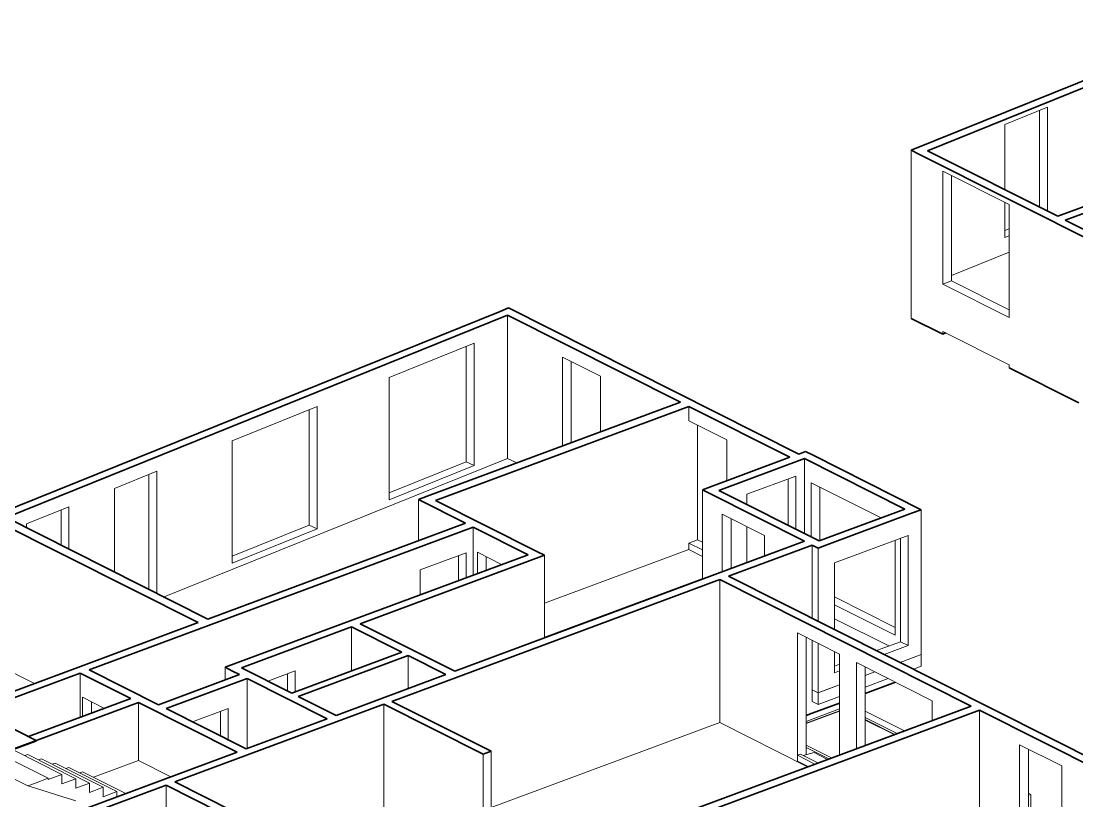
# Model space of a CAD drawing. Header units: metres. Extents: x 399 to 3028, y -427 to 863.
# Drawn here: x 824.92 to 841.26, y 8.51 to 20.58 of the extents above; entities that cross this region are included whole.
import ezdxf

# ---------------------------------------------------------------- set-up
doc = ezdxf.new("R2010")
doc.units = ezdxf.units.M
for name, color, linetype, lineweight in [('A-FLOR', 192, 'Continuous', 18), ('A-WALL', 113, 'Continuous', 18), ('S-STRS', 31, 'Continuous', 18)]:
    doc.layers.add(name, color=color, linetype=linetype, lineweight=lineweight)

msp = doc.modelspace()

# ---------------------------------------------------------------- linework, layer by layer
at = {"layer": 'A-FLOR', "lineweight": 9}
for p, q in [((840.2168, 17.0024), (839.3236, 16.6418)), ((832.4525, 13.8096), (827.1376, 11.6639)), ((832.5949, 13.7379), (832.4525, 13.8096)), ((835.4671, 12.2926), (835.2575, 12.398)), ((833.0224, 11.0428), (835.4671, 11.9511)), ((838.5267, 10.6504), (838.8556, 10.7726)), ((838.8556, 10.7726), (838.8556, 10.5922)), ((837.988, 10.4502), (838.1359, 10.5052)), ((838.8556, 10.5922), (838.7329, 10.5466)), ((837.2577, 10.1789), (837.5907, 10.3026)), ((838.3421, 10.4014), (837.988, 10.2699)), ((837.1673, 10.2244), (837.2577, 10.1789)), ((837.2577, 10.1789), (837.2577, 9.9985)), ((837.2577, 9.9985), (837.1673, 10.044)), ((837.5907, 10.1223), (837.2577, 9.9985)), ((837.5907, 9.8963), (837.0755, 9.7049)), ((835.7366, 9.7199), (832.1966, 8.4047)), ((837.0961, 9.0357), (835.7366, 9.7199)), ((838.4359, 9.5335), (837.988, 9.7589)), ((825.1535, 9.4285), (824.6103, 9.2267)), ((825.1535, 9.4285), (825.1535, 9.4435)), ((837.0755, 9.3686), (837.4648, 9.1727)), ((837.4236, 9.1574), (837.0755, 9.3326)), ((840.5511, 8.5183), (840.5511, 8.356))]:
    msp.add_line(p, q, dxfattribs=at)
at = {"layer": 'A-FLOR', "lineweight": 35}
for p, q in [((825.1535, 9.4435), (824.2533, 9.8972)), ((822.9963, 8.642), (825.1535, 9.4435))]:
    msp.add_line(p, q, dxfattribs=at)
at = {"layer": 'A-WALL', "lineweight": 35}
for p, q in [((843.6544, 20.5765), (838.7017, 18.5771)), ((838.9508, 18.5712), (843.6401, 20.4643)), ((845.8299, 19.3623), (840.9682, 17.556)), ((841.0855, 17.4969), (845.9473, 19.3033)), ((838.7017, 18.5771), (838.8191, 18.518)), ((838.8191, 18.518), (862.0563, 6.8246)), ((840.9682, 17.556), (838.9508, 18.5712)), ((845.1841, 15.4344), (841.0855, 17.4969)), ((832.3351, 16.0838), (817.6969, 10.1743)), ((824.6952, 12.893), (832.4525, 16.0247)), ((832.4668, 16.137), (832.3351, 16.0838)), ((832.4525, 16.0247), (835.1272, 14.6787)), ((836.9588, 13.8764), (832.4668, 16.137)), ((839.1871, 15.7312), (838.7017, 15.9754)), ((839.2372, 15.7498), (839.1871, 15.7312)), ((841.295, 14.6704), (840.2168, 15.213)), ((835.1272, 14.6787), (831.2087, 13.2228)), ((831.339, 13.1572), (835.2576, 14.6131)), ((835.2576, 14.6131), (836.8223, 13.8257)), ((837.0649, 13.9159), (836.9588, 13.8764)), ((837.1822, 13.8568), (837.0649, 13.9159)), ((836.8223, 13.8257), (835.4671, 13.3222)), ((835.7209, 13.3139), (837.0457, 13.8061)), ((837.0457, 13.8061), (838.6018, 13.0231)), ((838.8556, 13.0147), (837.1822, 13.8568)), ((835.4671, 13.3222), (835.5844, 13.2632)), ((835.5844, 13.2632), (837.05, 12.5256)), ((837.277, 12.5308), (835.7209, 13.3139)), ((831.2087, 13.2228), (831.0722, 13.1721)), ((831.0722, 13.1721), (831.8023, 12.8047)), ((832.905, 12.3692), (831.339, 13.1572)), ((838.6018, 13.0231), (837.277, 12.5308)), ((837.3943, 12.4718), (838.7191, 12.964)), ((838.7191, 12.964), (838.8556, 13.0147)), ((824.5489, 12.834), (827.6632, 11.2667)), ((827.8149, 11.3231), (824.6952, 12.893)), ((831.8023, 12.8047), (827.8149, 11.3231)), ((825.9752, 10.5369), (831.9196, 12.7456)), ((831.9196, 12.7456), (832.7685, 12.3185)), ((837.05, 12.5256), (831.6347, 10.5136)), ((835.8731, 11.9857), (837.1673, 12.4666)), ((837.1673, 12.4666), (837.2577, 12.4211)), ((837.2577, 12.4211), (837.3943, 12.4718)), ((832.7685, 12.3185), (828.079, 10.5761)), ((830.1704, 11.2505), (833.0224, 12.3101)), ((833.0224, 12.3101), (832.905, 12.3692)), ((830.6594, 10.0487), (835.7366, 11.935)), ((835.7366, 11.935), (839.6283, 9.9766)), ((852.3325, 3.703), (835.8731, 11.9857)), ((827.6632, 11.2667), (825.7978, 10.5736)), ((828.3328, 10.5678), (830.0338, 11.1998)), ((830.0338, 11.1998), (830.8138, 10.8073)), ((831.6347, 10.5136), (830.1704, 11.2505)), ((830.8138, 10.8073), (829.1128, 10.1753)), ((829.2105, 10.1261), (830.9116, 10.7581)), ((830.9116, 10.7581), (831.4982, 10.4629)), ((825.7978, 10.5736), (820.0793, 8.449)), ((824.2527, 9.897), (825.8386, 10.4862)), ((825.8386, 10.4862), (826.6223, 10.0918)), ((827.05, 9.996), (825.9752, 10.5369)), ((828.305, 10.4623), (827.05, 9.996)), ((828.079, 10.5761), (828.1963, 10.5171)), ((828.1963, 10.5171), (828.305, 10.4623)), ((829.1128, 10.1753), (828.3328, 10.5678)), ((831.4982, 10.4629), (829.7971, 9.8309)), ((827.1673, 9.937), (828.4224, 10.4033)), ((828.4224, 10.4033), (829.6606, 9.7802)), ((838.4564, 10.3439), (837.988, 10.1698)), ((822.8598, 8.5913), (826.7396, 10.0328)), ((826.6223, 10.0918), (825.0363, 9.5026)), ((826.7396, 10.0328), (828.269, 9.2632)), ((827.3024, 8.8014), (830.538, 10.0036)), ((829.7971, 9.8309), (829.2105, 10.1261)), ((830.538, 10.0036), (832.0753, 9.23)), ((832.1966, 9.2751), (830.6594, 10.0487)), ((839.6283, 9.9766), (831.1943, 6.8429)), ((837.5907, 10.0222), (837.1673, 9.8649)), ((825.0363, 9.5026), (824.2527, 9.897)), ((828.4055, 9.3139), (827.1673, 9.937)), ((834.6815, 8.0246), (839.7587, 9.911)), ((837.1673, 9.8649), (837.0755, 9.8308)), ((839.7587, 9.911), (843.5727, 7.9917)), ((829.6606, 9.7802), (828.4055, 9.3139)), ((828.269, 9.2632), (824.4575, 7.847)), ((832.0753, 9.23), (832.1966, 9.2751)), ((824.5748, 7.788), (827.1658, 8.7507)), ((827.1658, 8.7507), (842.8866, 0.8396)), ((831.1943, 6.8429), (827.3024, 8.8014))]:
    msp.add_line(p, q, dxfattribs=at)
at = {"layer": 'A-WALL', "lineweight": 9}
for p, q in [((840.1496, 18.977), (840.8075, 19.2426)), ((840.6846, 17.6987), (840.6846, 19.193)), ((840.8075, 19.2426), (840.8075, 17.6369)), ((840.1496, 17.9679), (840.1496, 18.977)), ((838.7017, 16.5062), (838.7017, 18.5771)), ((839.1871, 18.2547), (840.2168, 17.7365)), ((839.1871, 16.5054), (839.1871, 18.2547)), ((839.3236, 18.186), (839.3236, 16.5561)), ((840.1496, 17.2277), (840.1496, 17.7703)), ((840.2168, 17.7365), (840.2168, 15.9872)), ((840.1496, 17.3342), (840.2168, 17.3613)), ((840.2168, 17.2548), (840.1496, 17.2277)), ((838.7017, 16.5062), (838.7017, 15.9754)), ((839.1871, 16.5054), (839.3236, 16.5561)), ((840.2168, 15.9872), (839.1871, 16.5054)), ((839.3236, 16.5561), (840.2168, 16.1067)), ((832.4525, 13.8186), (832.4525, 16.0247)), ((839.1871, 15.7312), (839.1871, 15.7751)), ((839.1871, 15.7751), (840.2168, 15.2569)), ((830.6202, 15.0626), (831.9359, 15.5937)), ((831.813, 13.7571), (831.813, 15.5441)), ((831.9359, 15.5937), (831.9359, 13.7002)), ((833.3024, 14.0007), (833.3024, 15.3746)), ((833.3024, 15.3746), (833.8889, 15.0795)), ((833.4389, 15.3059), (833.4389, 14.0514)), ((840.2168, 15.2569), (840.2168, 15.213)), ((830.6202, 13.169), (830.6202, 15.0626)), ((833.8889, 15.0795), (833.8889, 14.2186)), ((828.1882, 14.0808), (829.5039, 14.6119)), ((829.381, 12.7753), (829.381, 14.5623)), ((829.5039, 14.6119), (829.5039, 12.7184)), ((835.2576, 14.3907), (835.2576, 14.6131)), ((835.2576, 14.3907), (835.8441, 14.0956)), ((835.3941, 14.322), (835.3941, 12.5479)), ((828.1882, 12.1872), (828.1882, 14.0808)), ((835.8441, 14.0956), (835.8441, 13.4623)), ((830.6202, 13.2755), (831.813, 13.7571)), ((831.9359, 13.7002), (831.813, 13.7571)), ((832.4525, 13.8096), (832.4525, 13.8186)), ((832.4525, 13.8186), (832.4525, 13.8096)), ((837.0457, 13.8061), (837.0457, 12.6472)), ((826.3662, 13.3452), (827.0241, 13.6108)), ((827.0241, 13.6108), (827.0241, 11.7211)), ((831.9359, 13.7002), (830.6202, 13.169)), ((826.9012, 11.7829), (826.9012, 13.5612)), ((836.1557, 13.253), (836.9141, 13.5348)), ((836.7968, 12.7724), (836.7968, 13.4912)), ((836.9141, 13.5348), (836.9141, 12.7134)), ((837.1502, 12.5946), (837.1502, 13.4319)), ((837.1502, 13.4319), (838.2341, 12.8865)), ((826.3662, 12.0521), (826.3662, 13.3452)), ((835.4671, 11.9375), (835.4671, 13.3222)), ((836.1557, 13.0951), (836.1557, 13.253)), ((837.2867, 13.3632), (837.2867, 12.5345)), ((831.0722, 13.1721), (831.0722, 12.5334)), ((825.005, 12.7957), (825.6629, 13.0613)), ((825.54, 12.4679), (825.54, 13.0117)), ((825.6629, 13.0613), (825.6629, 12.4061)), ((835.7757, 12.0522), (835.7757, 12.9444)), ((835.7757, 12.9444), (836.4275, 12.6165)), ((838.8556, 13.0147), (838.8556, 10.7726)), ((825.005, 12.7371), (825.005, 12.7957)), ((828.1882, 12.2937), (829.381, 12.7753)), ((829.5039, 12.7184), (829.381, 12.7753)), ((835.9123, 12.8757), (835.9123, 12.1029)), ((836.1557, 12.1933), (836.1557, 12.7533)), ((829.5039, 12.7184), (828.1882, 12.1872)), ((831.9196, 12.003), (831.9196, 12.7456)), ((836.4275, 12.6165), (836.4275, 12.2943)), ((837.5143, 12.1948), (838.652, 12.6175)), ((838.652, 12.6175), (838.652, 10.9133)), ((835.2576, 12.4972), (835.3941, 12.5479)), ((835.4671, 12.3918), (835.2576, 12.4972)), ((835.2576, 12.398), (835.2576, 12.4972)), ((835.3941, 12.5479), (835.4671, 12.5112)), ((837.1673, 11.3344), (837.1673, 12.4666)), ((837.2577, 11.2889), (837.2577, 12.4211)), ((838.4536, 12.5438), (838.4536, 11.0718)), ((838.5347, 10.9723), (838.5347, 12.5739)), ((831.0982, 12.0828), (831.8111, 12.3477)), ((831.6938, 11.9192), (831.6938, 12.3041)), ((831.8111, 12.3477), (831.8111, 11.9627)), ((831.9845, 12.0272), (831.9845, 12.3553)), ((831.9845, 12.3553), (832.3596, 12.1665)), ((832.1211, 12.2866), (832.1211, 12.0779)), ((833.0224, 11.5675), (835.2576, 12.398)), ((833.0224, 11.0292), (833.0224, 12.3101)), ((837.5143, 11.1598), (837.5143, 12.1948)), ((831.0982, 11.6979), (831.0982, 12.0828)), ((833.0224, 11.0428), (835.4671, 11.9511)), ((835.7366, 11.935), (835.7366, 9.7199)), ((837.5143, 11.6639), (838.4536, 11.1912)), ((838.4536, 11.0718), (837.5143, 11.5445)), ((837.5143, 11.3281), (838.3544, 10.9054)), ((830.0338, 11.1998), (830.0338, 10.5175)), ((836.939, 9.1238), (836.939, 11.1075)), ((836.939, 11.1075), (837.5907, 10.7795)), ((837.0755, 11.0388), (837.0755, 9.2235)), ((837.1673, 10.1703), (837.1673, 10.9926)), ((838.162, 10.8339), (838.5347, 10.9723)), ((838.652, 10.9133), (838.5347, 10.9723)), ((837.2577, 10.1789), (837.2577, 10.9471)), ((837.5143, 10.4906), (837.5143, 10.818)), ((838.652, 10.9133), (838.2793, 10.7748)), ((830.9116, 10.245), (830.9116, 10.7581)), ((837.5907, 10.7795), (837.5907, 9.2195)), ((837.8514, 9.3164), (837.8514, 10.6483)), ((837.8514, 10.6483), (839.0245, 10.058)), ((838.5267, 10.6504), (838.7191, 10.7218)), ((838.7191, 10.7218), (838.8556, 10.7726)), ((824.5489, 10.6188), (825.131, 10.3259)), ((825.8386, 10.4862), (825.8386, 9.8007)), ((828.079, 10.3783), (828.079, 10.5761)), ((828.7417, 10.362), (829.1637, 10.5188)), ((829.0464, 10.2087), (829.0464, 10.4753)), ((829.1637, 10.5188), (829.1637, 10.1942)), ((837.5143, 10.5932), (837.5907, 10.6216)), ((837.5907, 10.519), (837.5143, 10.4906)), ((837.988, 10.5796), (837.988, 9.3671)), ((837.988, 10.4502), (838.1359, 10.5052)), ((828.4224, 9.3201), (828.4224, 10.4033)), ((837.3943, 10.2296), (837.5907, 10.3026)), ((837.1673, 10.2244), (837.2577, 10.1789)), ((837.1673, 10.044), (837.1673, 10.1703)), ((837.3943, 10.2296), (837.2577, 10.1789)), ((825.8729, 9.8134), (825.8729, 10.1113)), ((825.8729, 10.1113), (826.2134, 9.9399)), ((826.0094, 10.0426), (826.0094, 9.8641)), ((826.7396, 9.1337), (826.7396, 10.0328)), ((830.538, 10.0036), (830.538, 7.7884)), ((837.0755, 9.8246), (837.5907, 10.016)), ((839.0245, 10.058), (839.0245, 9.7522)), ((827.5762, 9.7312), (828.1265, 9.9357)), ((828.0092, 9.5133), (828.0092, 9.8921)), ((828.1265, 9.9357), (828.1265, 9.4543)), ((837.5907, 9.9305), (837.0755, 9.7391)), ((837.5907, 9.9305), (837.0755, 9.7391)), ((837.0755, 9.7127), (837.5907, 9.9041)), ((837.988, 9.8983), (838.5952, 9.5927)), ((839.7587, 7.7049), (839.7587, 9.911)), ((835.7366, 9.7199), (837.0961, 9.0357)), ((838.4814, 9.5504), (837.988, 9.7988)), ((838.4814, 9.5504), (837.988, 9.7988)), ((837.988, 9.7686), (838.447, 9.5376)), ((840.3783, 7.393), (840.3783, 9.3767)), ((840.3783, 9.3767), (841.0301, 9.0488)), ((832.0753, 7.1702), (832.0753, 9.23)), ((832.1966, 9.2751), (832.1966, 7.2153)), ((836.9393, 9.214), (836.9848, 9.2309)), ((836.9393, 9.1237), (836.9393, 9.214)), ((836.9393, 9.214), (837.2097, 9.0779)), ((836.9848, 9.2309), (837.2552, 9.0948)), ((837.0258, 9.2103), (837.1971, 9.2557)), ((837.4057, 9.1508), (837.1971, 9.2557)), ((840.5149, 9.308), (840.5149, 7.4927)), ((837.1064, 9.0395), (836.939, 9.1238)), ((841.0301, 9.0488), (841.0301, 7.0651)), ((827.1658, 8.7507), (827.1658, 8.2705)), ((840.5149, 8.6267), (840.5511, 8.6085)), ((840.5149, 8.595), (840.5511, 8.6085)), ((840.5511, 8.6085), (840.5511, 8.5183))]:
    msp.add_line(p, q, dxfattribs=at)
at = {"layer": 'S-STRS', "lineweight": 9}
for p, q in [((825.3426, 8.8581), (824.5996, 9.232)), ((825.555, 8.9188), (824.812, 9.2927)), ((825.0244, 9.2257), (824.9787, 9.2088)), ((825.7673, 8.8519), (825.0244, 9.2257)), ((825.2367, 9.1588), (825.1911, 9.1418)), ((825.9797, 8.7849), (825.2367, 9.1588)), ((824.285, 9.1151), (825.028, 8.7413)), ((825.4491, 9.0918), (825.4035, 9.0749)), ((826.1921, 8.718), (825.4491, 9.0918)), ((825.6615, 9.0249), (825.6159, 9.0079)), ((826.4044, 8.651), (825.6615, 9.0249)), ((826.7413, 9.1344), (826.0406, 8.874)), ((827.242, 8.8816), (826.7413, 9.1344)), ((825.1302, 8.7792), (825.3426, 8.8581)), ((825.3426, 8.8399), (825.555, 8.9188)), ((825.3426, 8.8399), (825.3426, 8.8581)), ((825.555, 8.773), (825.555, 8.9188)), ((825.555, 8.773), (825.7673, 8.8519)), ((825.7673, 8.706), (825.7673, 8.8519)), ((825.8352, 8.9436), (825.8282, 8.941)), ((825.8739, 8.9579), (825.8352, 8.9436)), ((826.5422, 8.6216), (825.8739, 8.9579)), ((825.028, 8.7413), (825.1302, 8.7792)), ((825.1302, 8.709), (825.028, 8.7413)), ((825.1302, 8.709), (825.3426, 8.6421)), ((825.7673, 8.706), (825.9797, 8.7849)), ((825.9797, 8.6391), (825.9797, 8.7849)), ((825.9797, 8.6391), (826.1921, 8.718)), ((826.1921, 8.5721), (826.1921, 8.718)), ((825.3426, 8.6421), (825.555, 8.5751)), ((825.555, 8.5751), (825.7673, 8.5082)), ((826.1921, 8.5721), (826.4044, 8.651)), ((826.4044, 8.5704), (826.4044, 8.651))]:
    msp.add_line(p, q, dxfattribs=at)

doc.saveas('drawing.dxf')
